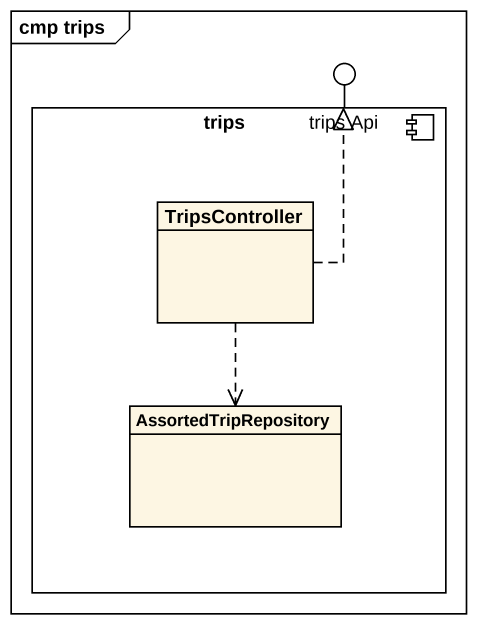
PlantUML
@startuml
mainframe cmp trips
allowmixing
hide circle
hide empty members
() "trips Api" as trips_Api
component trips {
  class TripsController
  class AssortedTripRepository
}
trips -up- trips_Api
TripsController .up.|> trips_Api
TripsController ..> AssortedTripRepository
@enduml
